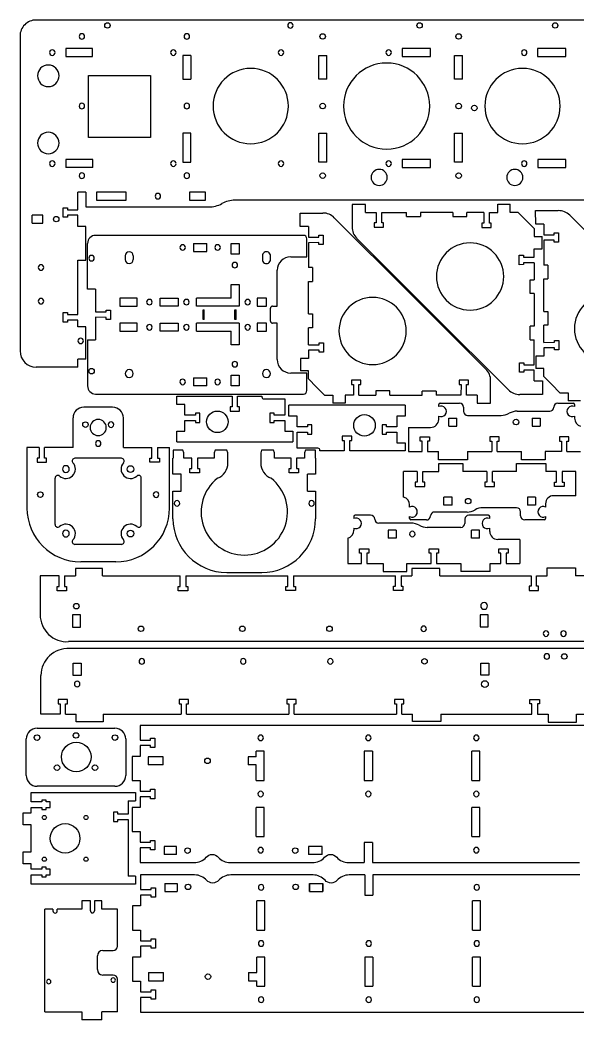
# Model space of a CAD drawing. Header units: millimetres. Extents: x -309 to 539, y -613 to 131.
# Drawn here: x -309 to 106, y -613 to 131 of the extents above; entities that cross this region are included whole.
import ezdxf

# ---------------------------------------------------------------- set-up
doc = ezdxf.new("R2010")
doc.units = ezdxf.units.MM
doc.layers.get('0').update_dxf_attribs({"lineweight": 0})

msp = doc.modelspace()

# ---------------------------------------------------------------- linework, layer by layer
at = {"color": 7, "lineweight": -3}
for p, q in [((115.08, 130.91), (-296.91, 130.91)), ((-308.91, 118.91), (-308.91, -115.21)), ((-274.95, 109.68), (-274.95, 103.68)), ((-254.95, 109.68), (-274.95, 109.68)), ((-254.95, 103.68), (-254.95, 109.68)), ((-181.93, 104.63), (-187.93, 104.63)), ((-187.93, 104.63), (-187.93, 86.96)), ((-181.93, 104.63), (-181.93, 86.96)), ((-86.93, 86.96), (-86.93, 104.63)), ((-86.93, 104.63), (-80.93, 104.63)), ((-80.93, 86.96), (-80.93, 104.63)), ((-24.95, 109.68), (-24.95, 103.68)), ((-3.93, 109.68), (-24.95, 109.68)), ((-3.93, 103.68), (-3.93, 109.68)), ((14.07, 104.63), (20.07, 104.63)), ((14.07, 86.96), (14.07, 104.63)), ((20.07, 86.96), (20.07, 104.63)), ((75.83, 109.68), (75.83, 103.68)), ((96.85, 109.68), (75.83, 109.68)), ((96.85, 103.68), (96.85, 109.68)), ((-274.95, 103.68), (-254.95, 103.68)), ((-24.95, 103.68), (-3.93, 103.68)), ((75.83, 103.68), (96.85, 103.68)), ((-257.91, 43.42), (-257.91, 89.72)), ((-257.91, 89.72), (-211.91, 89.72)), ((-211.91, 89.72), (-211.91, 43.42)), ((-187.93, 86.96), (-181.93, 86.96)), ((-80.93, 86.96), (-86.93, 86.96)), ((20.07, 86.96), (14.07, 86.96)), ((-181.93, 46.86), (-187.93, 46.86)), ((-187.93, 46.86), (-187.93, 25.19)), ((-181.93, 25.19), (-181.93, 46.86)), ((-86.93, 46.86), (-80.93, 46.86)), ((-86.93, 25.19), (-86.93, 46.86)), ((-80.93, 25.19), (-80.93, 46.86)), ((14.07, 25.19), (14.07, 46.86)), ((14.07, 46.86), (20.07, 46.86)), ((20.07, 25.19), (20.07, 46.86)), ((-211.91, 43.42), (-257.91, 43.42)), ((-254.88, 27.14), (-274.88, 27.14)), ((-274.88, 27.14), (-274.88, 21.14)), ((-254.88, 21.14), (-254.88, 27.14)), ((-187.93, 25.19), (-181.93, 25.19)), ((-80.93, 25.19), (-86.93, 25.19)), ((-24.88, 27.14), (-24.88, 21.14)), ((-3.93, 27.14), (-24.88, 27.14)), ((-3.93, 21.14), (-3.93, 27.14)), ((20.07, 25.19), (14.07, 25.19)), ((75.9, 27.14), (75.9, 21.14)), ((96.85, 27.14), (75.9, 27.14)), ((96.85, 21.14), (96.85, 27.14)), ((-254.88, 21.14), (-274.88, 21.14)), ((-24.88, 21.14), (-3.93, 21.14)), ((75.9, 21.14), (96.85, 21.14)), ((-265.91, -10.16), (-265.91, 2.91)), ((-259.91, 2.91), (-265.91, 2.91)), ((-259.91, 2.91), (-259.91, -8.09)), ((-251.96, 2.91), (-251.96, -3.09)), ((-229.96, 2.91), (-251.96, 2.91)), ((-229.96, -3.09), (-229.96, 2.91)), ((-182.93, 2.91), (-182.93, -3.09)), ((-170.93, 2.91), (-182.93, 2.91)), ((-170.93, -3.09), (-170.93, 2.91)), ((-251.96, -3.09), (-229.96, -3.09)), ((-182.93, -3.09), (-170.93, -3.09)), ((379.35, -3.09), (-149.19, -3.09)), ((-62.09, -6.17), (-62.13, -22.94)), ((-52.09, -6.17), (-62.09, -6.17)), ((-52.09, -12.17), (-52.09, -6.17)), ((46.13, -6.14), (55.28, -6.13)), ((46.13, -12.14), (46.13, -6.14)), ((55.28, -12.13), (55.28, -6.13)), ((-291.91, -14.26), (-299.91, -14.26)), ((-299.91, -20.26), (-299.91, -14.26)), ((-291.91, -20.26), (-291.91, -14.26)), ((-276.91, -8.71), (-273.71, -8.71)), ((-276.91, -15.71), (-276.91, -8.71)), ((-273.71, -8.71), (-273.71, -10.16)), ((-273.71, -10.16), (-265.91, -10.16)), ((-273.71, -14.26), (-273.71, -15.71)), ((-265.91, -14.26), (-273.71, -14.26)), ((-265.91, -22.76), (-265.91, -14.26)), ((-259.91, -8.09), (-168.56, -8.09)), ((-100.59, -12.67), (-83.82, -12.62)), ((-100.58, -22.67), (-100.59, -12.67)), ((-52.09, -12.17), (-44.15, -12.16)), ((-44.15, -12.16), (-44.17, -19.93)), ((-40.08, -19.92), (-40.06, -12.16)), ((-40.06, -12.16), (-21.64, -12.16)), ((-21.64, -15.16), (-21.64, -12.16)), ((12.86, -12.15), (-11.32, -12.15)), ((-11.32, -12.15), (-11.32, -15.15)), ((12.86, -12.15), (12.86, -15.22)), ((35.85, -12.14), (23.18, -12.14)), ((23.18, -15.21), (23.18, -12.14)), ((35.85, -12.14), (35.83, -20.09)), ((39.92, -20.08), (39.94, -12.14)), ((39.94, -12.14), (46.13, -12.14)), ((61.28, -12.13), (55.28, -12.13)), ((61.28, -12.13), (67.28, -18.13)), ((74.34, -10.87), (91.11, -10.82)), ((74.35, -20.87), (74.34, -10.87)), ((99.63, -14.33), (155.97, -70.62)), ((-299.91, -20.26), (-291.91, -20.26)), ((-273.71, -15.71), (-276.91, -15.71)), ((-75.3, -16.13), (-18.96, -72.41)), ((-45.62, -19.93), (-45.63, -23.13)), ((-44.17, -19.93), (-45.62, -19.93)), ((-38.63, -19.92), (-40.08, -19.92)), ((-38.63, -23.12), (-38.63, -19.92)), ((-21.64, -15.16), (-11.32, -15.15)), ((12.86, -15.22), (23.18, -15.21)), ((34.38, -20.08), (34.37, -23.28)), ((35.83, -20.09), (34.38, -20.08)), ((41.37, -20.08), (39.92, -20.08)), ((41.37, -23.28), (41.37, -20.08)), ((73.29, -24.13), (67.28, -18.13)), ((80.35, -20.87), (74.35, -20.87)), ((80.35, -20.87), (80.35, -28.8)), ((-259.91, -22.76), (-265.91, -22.76)), ((-259.91, -47.66), (-259.91, -22.76)), ((-98.23, -29.22), (-252.73, -29.22)), ((-94.58, -22.66), (-100.58, -22.67)), ((-94.58, -22.66), (-94.58, -30.6)), ((-86.82, -29.13), (-83.62, -29.12)), ((-86.81, -30.58), (-86.82, -29.13)), ((-83.62, -29.12), (-83.61, -36.12)), ((-45.63, -23.13), (-38.63, -23.12)), ((34.37, -23.28), (41.37, -23.28)), ((73.29, -24.13), (73.29, -30.12)), ((80.35, -28.8), (88.12, -28.78)), ((88.11, -27.33), (91.31, -27.32)), ((88.12, -28.78), (88.11, -27.33)), ((91.31, -27.32), (91.32, -34.32)), ((-258.73, -69.22), (-258.73, -35.22)), ((-179.99, -35.22), (-179.99, -41.22)), ((-179.99, -35.22), (-170.09, -35.22)), ((-170.09, -41.22), (-170.09, -35.22)), ((-152.04, -35.22), (-146.04, -35.22)), ((-152.04, -43.22), (-152.04, -35.22)), ((-146.04, -35.22), (-146.04, -43.22)), ((-95.73, -45.22), (-95.73, -31.72)), ((-94.58, -30.6), (-86.81, -30.58)), ((-86.81, -34.67), (-94.57, -34.69)), ((-94.57, -34.69), (-94.56, -53.11)), ((-86.81, -36.12), (-86.81, -34.67)), ((-83.61, -36.12), (-86.81, -36.12)), ((-58.61, -31.45), (-2.27, -87.75)), ((73.29, -30.12), (79.29, -30.12)), ((79.29, -39.27), (79.29, -30.12)), ((88.12, -32.87), (80.36, -32.9)), ((80.36, -32.9), (80.37, -51.32)), ((88.12, -34.32), (88.12, -32.87)), ((91.32, -34.32), (88.12, -34.32)), ((-230.73, -44.42), (-230.73, -47.22)), ((-224.73, -44.42), (-224.73, -47.22)), ((-179.99, -41.22), (-170.09, -41.22)), ((-146.04, -43.22), (-152.04, -43.22)), ((-128.72, -44.6), (-128.73, -47.21)), ((-122.73, -47.22), (-122.73, -44.42)), ((62.15, -44.04), (65.35, -44.04)), ((62.16, -51.04), (62.15, -44.04)), ((65.35, -44.04), (65.35, -45.49)), ((73.29, -39.28), (79.29, -39.27)), ((73.3, -45.47), (73.29, -39.28)), ((-265.91, -88.16), (-265.91, -47.66)), ((-265.91, -47.66), (-259.91, -47.66)), ((-107.73, -45.22), (-95.73, -45.22)), ((65.36, -51.03), (62.16, -51.04)), ((65.35, -45.49), (73.3, -45.47)), ((73.3, -49.56), (65.35, -49.58)), ((65.35, -49.58), (65.36, -51.03)), ((73.3, -49.56), (73.31, -62.22)), ((83.37, -51.32), (80.37, -51.32)), ((83.37, -51.32), (83.37, -61.64)), ((-117.73, -81.87), (-117.73, -55.22)), ((-91.56, -53.11), (-94.56, -53.11)), ((-91.56, -53.11), (-91.56, -63.43)), ((-152.04, -75.87), (-152.04, -65.72)), ((-152.04, -65.72), (-146.04, -65.72)), ((-146.04, -65.72), (-146.04, -81.87)), ((-94.56, -63.44), (-91.56, -63.43)), ((-94.55, -87.61), (-94.56, -63.44)), ((70.24, -62.23), (73.31, -62.22)), ((70.24, -72.55), (70.24, -62.23)), ((80.38, -85.82), (80.37, -61.64)), ((80.37, -61.64), (83.37, -61.64)), ((-252.73, -69.22), (-258.73, -69.22)), ((-252.73, -69.22), (-252.73, -86.12)), ((37.38, -128.71), (-18.96, -72.41)), ((73.31, -72.55), (70.24, -72.55)), ((73.31, -72.55), (73.33, -96.72)), ((-221.78, -75.87), (-234.73, -75.87)), ((-234.73, -75.87), (-234.73, -81.87)), ((-221.78, -81.87), (-221.78, -75.87)), ((-204.68, -81.87), (-204.68, -75.87)), ((-204.68, -75.87), (-191.28, -75.87)), ((-191.28, -75.87), (-191.28, -81.87)), ((-177.82, -81.87), (-177.82, -75.87)), ((-152.04, -75.87), (-177.82, -75.87)), ((-132.68, -75.87), (-132.68, -81.87)), ((-125.73, -75.87), (-132.68, -75.87)), ((-125.73, -81.87), (-125.73, -75.87)), ((-276.91, -93.71), (-276.91, -86.71)), ((-276.91, -86.71), (-273.71, -86.71)), ((-273.71, -86.71), (-273.71, -88.16)), ((-273.71, -88.16), (-265.91, -88.16)), ((-252.73, -86.12), (-244.93, -86.18)), ((-244.93, -86.18), (-244.93, -84.78)), ((-244.93, -84.78), (-241.73, -84.78)), ((-241.73, -84.78), (-241.73, -91.78)), ((-234.73, -81.87), (-221.78, -81.87)), ((-191.28, -81.87), (-204.68, -81.87)), ((-146.04, -81.87), (-177.82, -81.87)), ((-172.89, -91.74), (-172.89, -84.7)), ((-172.89, -84.7), (-171.99, -84.7)), ((-171.99, -91.74), (-171.99, -84.7)), ((-149.27, -91.74), (-149.27, -84.7)), ((-149.27, -84.7), (-148.37, -84.7)), ((-148.37, -91.74), (-148.37, -84.7)), ((-132.68, -81.87), (-125.73, -81.87)), ((-122.73, -93.07), (-122.73, -83.37)), ((-121.23, -81.87), (-117.73, -81.87)), ((-94.55, -87.61), (-91.47, -87.61)), ((-91.47, -87.61), (-91.47, -97.93)), ((54.07, -144.03), (-2.27, -87.75)), ((80.38, -85.82), (83.46, -85.82)), ((83.46, -85.82), (83.46, -96.14)), ((-273.71, -93.71), (-276.91, -93.71)), ((-273.71, -92.26), (-273.71, -93.71)), ((-265.91, -92.26), (-273.71, -92.26)), ((-265.91, -97.21), (-265.91, -92.26)), ((-244.93, -90.26), (-252.73, -90.19)), ((-252.73, -90.19), (-252.73, -106.92)), ((-244.93, -91.76), (-244.93, -90.26)), ((-241.73, -91.78), (-244.93, -91.76)), ((-234.73, -94.57), (-234.73, -100.57)), ((-221.78, -94.57), (-234.73, -94.57)), ((-221.78, -100.57), (-221.78, -94.57)), ((-204.68, -100.57), (-204.68, -94.57)), ((-204.68, -94.57), (-191.28, -94.57)), ((-191.28, -94.57), (-191.28, -100.57)), ((-177.82, -100.57), (-177.82, -94.57)), ((-146.04, -94.57), (-177.82, -94.57)), ((-171.99, -91.74), (-172.89, -91.74)), ((-148.37, -91.74), (-149.27, -91.74)), ((-146.04, -94.57), (-146.04, -110.72)), ((-125.73, -94.57), (-132.68, -94.57)), ((-132.68, -94.57), (-132.68, -100.57)), ((-125.73, -100.57), (-125.73, -94.57)), ((-117.73, -94.57), (-121.23, -94.57)), ((-117.73, -121.62), (-117.73, -94.57)), ((80.4, -108.8), (80.39, -96.14)), ((83.46, -96.14), (80.39, -96.14)), ((-259.91, -97.21), (-265.91, -97.21)), ((-259.91, -121.21), (-259.91, -97.21)), ((-234.73, -100.57), (-221.78, -100.57)), ((-191.28, -100.57), (-204.68, -100.57)), ((-177.82, -100.57), (-152.04, -100.57)), ((-152.04, -110.72), (-152.04, -100.57)), ((-132.68, -100.57), (-125.73, -100.57)), ((-91.47, -97.93), (-94.54, -97.94)), ((-94.53, -110.6), (-94.54, -97.94)), ((73.33, -96.72), (70.33, -96.73)), ((70.33, -107.05), (70.33, -96.73)), ((-258.73, -106.92), (-258.73, -141.22)), ((-258.73, -106.92), (-252.73, -106.92)), ((-146.04, -110.72), (-152.04, -110.72)), ((-94.53, -110.6), (-86.58, -110.58)), ((-86.59, -109.13), (-83.39, -109.12)), ((-86.58, -110.58), (-86.59, -109.13)), ((-83.39, -109.12), (-83.38, -116.12)), ((70.33, -107.05), (73.33, -107.05)), ((73.34, -125.47), (73.33, -107.05)), ((80.4, -108.8), (88.35, -108.78)), ((88.34, -107.33), (91.54, -107.32)), ((88.35, -108.78), (88.34, -107.33)), ((91.54, -107.32), (91.55, -114.32)), ((-86.59, -114.67), (-94.53, -114.69)), ((-94.53, -114.69), (-94.53, -120.88)), ((-86.58, -116.12), (-86.59, -114.67)), ((-83.38, -116.12), (-86.58, -116.12)), ((88.34, -112.87), (80.4, -112.9)), ((80.4, -112.9), (80.4, -119.09)), ((88.35, -114.32), (88.34, -112.87)), ((91.55, -114.32), (88.35, -114.32)), ((-259.91, -121.21), (-265.91, -121.21)), ((-265.91, -127.21), (-265.91, -121.21)), ((-94.53, -120.88), (-100.53, -120.89)), ((-100.53, -120.89), (-100.52, -130.04)), ((62.38, -124.04), (65.58, -124.04)), ((62.38, -131.04), (62.38, -124.04)), ((65.58, -124.04), (65.58, -125.49)), ((65.58, -125.49), (73.34, -125.47)), ((74.4, -119.09), (74.41, -128.24)), ((80.4, -119.09), (74.4, -119.09)), ((-265.91, -127.21), (-296.91, -127.21)), ((-152.04, -141.22), (-152.04, -133.22)), ((-152.04, -133.22), (-146.04, -133.22)), ((-146.04, -133.22), (-146.04, -141.22)), ((-95.73, -131.62), (-107.73, -131.62)), ((-94.52, -130.04), (-100.52, -130.04)), ((-95.73, -144.72), (-95.73, -131.62)), ((-94.52, -136.03), (-94.52, -130.04)), ((65.58, -131.03), (62.38, -131.04)), ((73.35, -129.56), (65.58, -129.58)), ((65.58, -129.58), (65.58, -131.03)), ((73.35, -137.5), (73.35, -129.56)), ((80.41, -128.24), (74.41, -128.24)), ((80.41, -134.24), (80.41, -128.24)), ((-179.99, -135.22), (-179.99, -141.22)), ((-179.99, -135.22), (-170.09, -135.22)), ((-170.09, -141.22), (-179.99, -141.22)), ((-170.09, -141.22), (-170.09, -135.22)), ((-146.04, -141.22), (-152.04, -141.22)), ((-94.52, -136.03), (-88.52, -142.03)), ((-62.61, -136.88), (-62.6, -140.08)), ((-55.61, -136.88), (-62.61, -136.88)), ((-62.6, -140.08), (-61.15, -140.08)), ((-61.15, -140.08), (-61.17, -148.02)), ((-57.08, -148.02), (-57.06, -140.07)), ((-57.06, -140.07), (-55.61, -140.08)), ((-55.61, -140.08), (-55.61, -136.88)), ((24.39, -137.03), (17.39, -137.04)), ((17.39, -137.04), (17.4, -140.24)), ((17.4, -140.24), (18.85, -140.24)), ((18.85, -140.24), (18.83, -148)), ((22.92, -148), (22.94, -140.23)), ((22.94, -140.23), (24.39, -140.23)), ((24.39, -140.23), (24.39, -137.03)), ((40.86, -153.99), (40.89, -137.22)), ((73.35, -137.5), (79.35, -137.5)), ((79.35, -137.5), (79.36, -147.5)), ((80.41, -134.24), (86.41, -140.24)), ((92.42, -146.23), (86.41, -140.24)), ((-252.73, -147.22), (-98.23, -147.22)), ((-82.51, -148.03), (-88.52, -142.03)), ((-82.51, -148.03), (-76.51, -148.03)), ((-76.51, -148.03), (-76.51, -154.03)), ((-67.36, -148.02), (-67.36, -154.02)), ((-61.17, -148.02), (-67.36, -148.02)), ((-57.08, -148.02), (-44.41, -148.02)), ((-34.09, -144.94), (-44.42, -144.95)), ((-44.42, -144.95), (-44.41, -148.02)), ((-34.09, -148.01), (-34.09, -144.94)), ((-34.09, -148.01), (-9.91, -148.01)), ((0.41, -145), (-9.92, -145.01)), ((-9.91, -148.01), (-9.92, -145.01)), ((0.41, -145), (0.41, -148)), ((18.83, -148), (0.41, -148)), ((30.86, -147.99), (22.92, -148)), ((30.86, -147.99), (30.86, -153.99)), ((79.36, -147.5), (62.59, -147.54)), ((92.42, -146.23), (98.42, -146.23)), ((98.42, -146.23), (98.42, -152.23)), ((-192.34, -148.92), (-151.28, -148.92)), ((-192.34, -154.92), (-192.34, -148.92)), ((-186.33, -154.92), (-192.34, -154.92)), ((-186.33, -162.85), (-186.33, -154.92)), ((-151.28, -148.92), (-151.28, -156.72)), ((-147.18, -148.92), (-129.13, -148.92)), ((-147.18, -156.72), (-147.18, -148.92)), ((-129.13, -148.92), (-129.13, -149.42)), ((-127.63, -150.92), (-112.13, -150.92)), ((-112.13, -150.92), (-112.13, -162.85)), ((-22.77, -155.58), (-108.99, -155.58)), ((-108.99, -163.58), (-108.99, -155.58)), ((-67.36, -154.02), (-76.51, -154.03)), ((-22.77, -155.58), (-22.77, -163.58)), ((2.27, -156.54), (2.27, -155.04)), ((3.27, -154.04), (17.77, -154.04)), ((30.86, -153.99), (40.86, -153.99)), ((90.77, -154.04), (102.27, -154.04)), ((107.57, -152.23), (98.42, -152.23)), ((103.27, -155.04), (103.27, -156.54)), ((-240.07, -157.01), (-261.47, -157.01)), ((-178.54, -162.85), (-186.33, -162.85)), ((-178.54, -161.4), (-178.54, -162.85)), ((-175.34, -161.4), (-178.54, -161.4)), ((-175.34, -168.4), (-175.34, -161.4)), ((-152.73, -156.72), (-152.73, -159.92)), ((-151.28, -156.72), (-152.73, -156.72)), ((-152.73, -159.92), (-145.73, -159.92)), ((-145.73, -156.72), (-147.18, -156.72)), ((-145.73, -159.92), (-145.73, -156.72)), ((-123.12, -161.4), (-123.12, -168.4)), ((-119.92, -161.4), (-123.12, -161.4)), ((-119.92, -162.85), (-119.92, -161.4)), ((-112.13, -162.85), (-119.92, -162.85)), ((-102.98, -163.58), (-108.99, -163.58)), ((-102.98, -171.51), (-102.98, -163.58)), ((-28.78, -163.58), (-28.78, -171.51)), ((-22.77, -163.58), (-28.78, -163.58)), ((20.77, -157.04), (20.77, -160.11)), ((23.77, -163.11), (48.72, -163.11)), ((60.59, -159.98), (84.77, -159.98)), ((-269.47, -187.01), (-269.47, -165.01)), ((-232.07, -187.01), (-232.07, -165.01)), ((-186.33, -166.95), (-178.54, -166.95)), ((-186.33, -174.89), (-186.33, -166.95)), ((-178.54, -166.95), (-178.54, -168.4)), ((-178.54, -168.4), (-175.34, -168.4)), ((-123.12, -168.4), (-119.92, -168.4)), ((-119.92, -166.95), (-112.13, -166.95)), ((-119.92, -168.4), (-119.92, -166.95)), ((-112.13, -166.95), (-112.13, -174.89)), ((-95.19, -170.06), (-95.19, -171.51)), ((-91.99, -170.06), (-95.19, -170.06)), ((-91.99, -177.06), (-91.99, -170.06)), ((-39.77, -170.06), (-39.77, -177.06)), ((-36.57, -170.06), (-39.77, -170.06)), ((-36.57, -171.51), (-36.57, -170.06)), ((2.27, -166.11), (2.27, -163.69)), ((9.77, -171.11), (9.77, -165.11)), ((9.77, -165.11), (15.77, -165.11)), ((15.77, -171.11), (15.77, -165.11)), ((71.77, -165.11), (71.77, -171.11)), ((71.77, -165.11), (77.77, -165.11)), ((77.77, -165.11), (77.77, -171.11)), ((103.27, -163.68), (103.27, -165.3)), ((-192.34, -174.89), (-186.33, -174.89)), ((-192.34, -182.89), (-192.34, -174.89)), ((-112.13, -174.89), (-106.12, -174.89)), ((-106.12, -174.89), (-106.12, -182.89)), ((-95.19, -171.51), (-102.98, -171.51)), ((-102.98, -187.55), (-102.98, -175.61)), ((-102.98, -175.61), (-95.19, -175.61)), ((-95.19, -175.61), (-95.19, -177.06)), ((-95.19, -177.06), (-91.99, -177.06)), ((-39.77, -177.06), (-36.57, -177.06)), ((-28.78, -171.51), (-36.57, -171.51)), ((-36.57, -175.61), (-28.78, -175.61)), ((-36.57, -177.06), (-36.57, -175.61)), ((-28.78, -175.61), (-28.78, -183.55)), ((-20.23, -172.11), (-3.73, -172.11)), ((-20.23, -172.11), (-20.23, -190.04)), ((9.77, -171.11), (15.77, -171.11)), ((71.77, -171.11), (77.77, -171.11)), ((-192.34, -182.89), (-106.12, -182.89)), ((-69.38, -178.55), (-69.38, -181.75)), ((-62.38, -178.55), (-69.38, -178.55)), ((-69.38, -181.75), (-67.93, -181.75)), ((-67.93, -181.75), (-67.93, -189.55)), ((-63.83, -181.75), (-62.38, -181.75)), ((-63.83, -189.55), (-63.83, -181.75)), ((-62.38, -181.75), (-62.38, -178.55)), ((-28.78, -183.55), (-22.77, -183.55)), ((-22.77, -183.55), (-22.77, -189.55)), ((-11.5, -182.24), (-11.5, -179.04)), ((-11.5, -179.04), (-4.5, -179.04)), ((-10.05, -182.24), (-11.5, -182.24)), ((-10.05, -190.04), (-10.05, -182.24)), ((-4.5, -182.24), (-5.95, -182.24)), ((-5.95, -182.24), (-5.95, -190.04)), ((-4.5, -179.04), (-4.5, -182.24)), ((40.27, -179.04), (40.27, -182.24)), ((47.27, -179.04), (40.27, -179.04)), ((40.27, -182.24), (41.72, -182.24)), ((41.72, -182.24), (41.72, -190.04)), ((45.82, -182.24), (47.27, -182.24)), ((45.82, -190.04), (45.82, -182.24)), ((47.27, -182.24), (47.27, -179.04)), ((92.04, -179.04), (92.04, -182.24)), ((99.04, -179.04), (92.04, -179.04)), ((92.04, -182.24), (93.49, -182.24)), ((93.49, -182.24), (93.49, -190.04)), ((97.59, -182.24), (99.04, -182.24)), ((97.59, -190.04), (97.59, -182.24)), ((99.04, -182.24), (99.04, -179.04)), ((-303.77, -187.01), (-303.77, -232.01)), ((-294.77, -187.01), (-303.77, -187.01)), ((-294.77, -187.01), (-294.77, -194.81)), ((-269.47, -187.01), (-290.67, -187.01)), ((-290.67, -194.81), (-290.67, -187.01)), ((-232.07, -187.01), (-210.87, -187.01)), ((-210.87, -194.81), (-210.87, -187.01)), ((-206.77, -187.01), (-197.77, -187.01)), ((-206.77, -187.01), (-206.77, -194.81)), ((-197.77, -232.01), (-197.77, -187.01)), ((-187.77, -188.92), (-195.07, -188.92)), ((-195.07, -188.92), (-195.07, -194.92)), ((-187.07, -190.92), (-187.77, -188.92)), ((-187.07, -194.92), (-187.07, -190.92)), ((-163.87, -188.92), (-164.57, -190.92)), ((-164.57, -190.92), (-164.57, -194.92)), ((-155.12, -188.92), (-163.87, -188.92)), ((-154.42, -190.92), (-155.12, -188.92)), ((-154.42, -198.56), (-154.42, -190.92)), ((-129.32, -188.92), (-130.02, -190.92)), ((-130.02, -190.92), (-130.02, -198.56)), ((-120.57, -188.92), (-129.32, -188.92)), ((-119.87, -190.92), (-120.57, -188.92)), ((-119.87, -194.92), (-119.87, -190.92)), ((-87.48, -187.55), (-102.98, -187.55)), ((-96.67, -188.92), (-97.37, -190.92)), ((-97.37, -190.92), (-97.37, -194.92)), ((-89.37, -188.92), (-96.67, -188.92)), ((-89.37, -194.92), (-89.37, -188.92)), ((-85.98, -189.55), (-85.98, -189.05)), ((-67.93, -189.55), (-85.98, -189.55)), ((-22.77, -189.55), (-63.83, -189.55)), ((-20.23, -190.04), (-10.05, -190.04)), ((-5.95, -190.04), (2.05, -190.04)), ((2.05, -196.04), (2.05, -190.04)), ((23.72, -190.04), (23.72, -196.04)), ((23.72, -190.04), (41.72, -190.04)), ((45.82, -190.04), (63.82, -190.04)), ((63.82, -196.04), (63.82, -190.04)), ((81.49, -190.04), (81.49, -196.04)), ((93.49, -190.04), (81.49, -190.04)), ((97.59, -190.04), (107.77, -190.04)), ((-296.22, -194.81), (-296.22, -198.01)), ((-294.77, -194.81), (-296.22, -194.81)), ((-296.22, -198.01), (-289.22, -198.01)), ((-289.22, -194.81), (-290.67, -194.81)), ((-289.22, -198.01), (-289.22, -194.81)), ((-233.48, -195.01), (-268.06, -195.01)), ((-212.32, -198.01), (-212.32, -194.81)), ((-212.32, -194.81), (-210.87, -194.81)), ((-205.32, -198.01), (-212.32, -198.01)), ((-206.77, -194.81), (-205.32, -194.81)), ((-205.32, -194.81), (-205.32, -198.01)), ((-195.07, -194.92), (-195.22, -194.92)), ((-195.22, -206.93), (-195.22, -194.92)), ((-181.12, -194.92), (-187.07, -194.92)), ((-181.12, -202.72), (-181.12, -194.92)), ((-164.57, -194.92), (-177.02, -194.92)), ((-177.02, -194.92), (-177.02, -202.72)), ((-107.42, -194.92), (-119.87, -194.92)), ((-107.42, -202.72), (-107.42, -194.92)), ((-97.37, -194.92), (-103.32, -194.92)), ((-103.32, -194.92), (-103.32, -202.72)), ((-89.22, -194.92), (-89.37, -194.92)), ((-89.22, -194.92), (-89.22, -206.93)), ((23.72, -196.04), (2.05, -196.04)), ((2.45, -198.89), (20.12, -198.89)), ((2.45, -204.89), (2.45, -198.89)), ((20.12, -198.89), (20.12, -204.89)), ((60.22, -198.89), (81.89, -198.89)), ((60.22, -204.89), (60.22, -198.89)), ((81.49, -196.04), (63.82, -196.04)), ((81.89, -198.89), (81.89, -204.89)), ((-189.22, -206.93), (-195.22, -206.93)), ((-189.22, -219.49), (-189.22, -206.93)), ((-182.57, -205.92), (-182.57, -202.72)), ((-182.57, -202.72), (-181.12, -202.72)), ((-175.57, -205.92), (-182.57, -205.92)), ((-177.02, -202.72), (-175.57, -202.72)), ((-175.57, -202.72), (-175.57, -205.92)), ((-108.87, -205.92), (-108.87, -202.72)), ((-108.87, -202.72), (-107.42, -202.72)), ((-101.87, -205.92), (-108.87, -205.92)), ((-103.32, -202.72), (-101.87, -202.72)), ((-101.87, -202.72), (-101.87, -205.92)), ((-95.22, -219.49), (-95.22, -206.93)), ((-89.22, -206.93), (-95.22, -206.93)), ((-13.65, -204.89), (-23.83, -204.89)), ((-23.83, -223.82), (-23.83, -204.89)), ((-13.65, -204.89), (-13.65, -212.69)), ((-9.55, -204.89), (2.45, -204.89)), ((-9.55, -212.69), (-9.55, -204.89)), ((38.12, -204.89), (20.12, -204.89)), ((38.12, -204.89), (38.12, -212.69)), ((60.22, -204.89), (42.22, -204.89)), ((42.22, -212.69), (42.22, -204.89)), ((89.89, -204.89), (81.89, -204.89)), ((89.89, -212.69), (89.89, -204.89)), ((104.17, -204.89), (93.99, -204.89)), ((93.99, -204.89), (93.99, -212.69)), ((104.17, -222.82), (104.17, -204.89)), ((-282.77, -244.3), (-282.77, -209.72)), ((-218.77, -244.3), (-218.77, -209.72)), ((-15.1, -212.69), (-15.1, -215.89)), ((-13.65, -212.69), (-15.1, -212.69)), ((-8.1, -212.69), (-9.55, -212.69)), ((-8.1, -215.89), (-8.1, -212.69)), ((36.67, -212.69), (36.67, -215.89)), ((38.12, -212.69), (36.67, -212.69)), ((43.67, -212.69), (42.22, -212.69)), ((43.67, -215.89), (43.67, -212.69)), ((88.44, -215.89), (88.44, -212.69)), ((88.44, -212.69), (89.89, -212.69)), ((93.99, -212.69), (95.44, -212.69)), ((95.44, -212.69), (95.44, -215.89)), ((-195.22, -219.49), (-189.22, -219.49)), ((-195.22, -239.93), (-195.22, -219.49)), ((-95.22, -219.49), (-89.22, -219.49)), ((-89.22, -219.49), (-89.22, -239.93)), ((-15.1, -215.89), (-8.1, -215.89)), ((36.67, -215.89), (43.67, -215.89)), ((104.17, -222.82), (87.67, -222.82)), ((95.44, -215.89), (88.44, -215.89)), ((-19.33, -231.25), (-19.33, -229.63)), ((12.17, -223.82), (6.17, -223.82)), ((6.17, -229.82), (6.17, -223.82)), ((12.17, -229.82), (6.17, -229.82)), ((12.17, -229.82), (12.17, -223.82)), ((74.17, -223.82), (68.17, -223.82)), ((68.17, -223.82), (68.17, -229.82)), ((74.17, -229.82), (68.17, -229.82)), ((74.17, -223.82), (74.17, -229.82)), ((81.67, -228.82), (81.67, -231.25)), ((-48.31, -237.32), (-59.81, -237.32)), ((23.35, -234.96), (-0.83, -234.96)), ((39.19, -237.32), (24.69, -237.32)), ((60.17, -231.82), (35.22, -231.82)), ((63.17, -237.89), (63.17, -234.82)), ((-60.81, -238.32), (-60.81, -239.81)), ((-18.13, -243.25), (-42.31, -243.25)), ((-19.33, -239.89), (-19.33, -238.39)), ((-6.83, -240.89), (-18.33, -240.89)), ((21.69, -240.32), (21.69, -243.39)), ((40.19, -239.81), (40.19, -238.32)), ((80.67, -240.89), (66.17, -240.89)), ((81.67, -238.4), (81.67, -239.89)), ((-60.81, -246.96), (-60.81, -248.58)), ((-35.31, -248.39), (-35.31, -254.39)), ((-29.31, -248.39), (-35.31, -248.39)), ((-29.31, -248.39), (-29.31, -254.39)), ((18.69, -246.39), (-6.26, -246.39)), ((26.69, -254.39), (26.69, -248.39)), ((32.69, -248.39), (26.69, -248.39)), ((32.69, -254.39), (32.69, -248.39)), ((40.19, -249.39), (40.19, -246.96)), ((-233.48, -259.01), (-268.06, -259.01)), ((-65.31, -254.39), (-65.31, -273.32)), ((-29.31, -254.39), (-35.31, -254.39)), ((32.69, -254.39), (26.69, -254.39)), ((62.69, -255.39), (46.19, -255.39)), ((62.69, -255.39), (62.69, -273.32)), ((-56.58, -265.52), (-56.58, -262.32)), ((-56.58, -262.32), (-49.58, -262.32)), ((-55.13, -265.52), (-56.58, -265.52)), ((-55.13, -273.32), (-55.13, -265.52)), ((-49.58, -265.52), (-51.03, -265.52)), ((-51.03, -265.52), (-51.03, -273.32)), ((-49.58, -262.32), (-49.58, -265.52)), ((-4.81, -265.52), (-4.81, -262.32)), ((-4.81, -262.32), (2.19, -262.32)), ((-3.36, -265.52), (-4.81, -265.52)), ((-3.36, -273.32), (-3.36, -265.52)), ((2.19, -265.52), (0.74, -265.52)), ((0.74, -265.52), (0.74, -273.32)), ((2.19, -262.32), (2.19, -265.52)), ((46.96, -265.52), (46.96, -262.32)), ((46.96, -262.32), (53.96, -262.32)), ((48.41, -265.52), (46.96, -265.52)), ((48.41, -273.32), (48.41, -265.52)), ((53.96, -265.52), (52.51, -265.52)), ((52.51, -265.52), (52.51, -273.32)), ((53.96, -262.32), (53.96, -265.52)), ((-237.77, -272.01), (-263.77, -272.01)), ((-65.31, -273.32), (-55.13, -273.32)), ((-51.03, -273.32), (-39.03, -273.32)), ((-39.03, -273.32), (-39.03, -279.32)), ((-21.36, -279.32), (-21.36, -273.32)), ((-21.36, -273.32), (-3.36, -273.32)), ((0.74, -273.32), (18.74, -273.32)), ((18.74, -273.32), (18.74, -279.32)), ((40.41, -279.32), (40.41, -273.32)), ((40.41, -273.32), (48.41, -273.32)), ((52.51, -273.32), (62.69, -273.32)), ((-279.82, -282.49), (-293.95, -282.49)), ((-293.95, -282.49), (-293.94, -311.41)), ((-279.82, -290.29), (-279.82, -282.49)), ((-275.72, -282.49), (-267.72, -282.49)), ((-275.72, -282.49), (-275.72, -290.29)), ((-247.72, -276.98), (-267.72, -276.99)), ((-267.72, -276.99), (-267.72, -282.49)), ((-247.72, -282.48), (-247.72, -276.98)), ((-247.72, -282.48), (-189.82, -282.46)), ((-189.82, -290.26), (-189.82, -282.46)), ((-185.72, -282.46), (-109.82, -282.44)), ((-185.72, -282.46), (-185.72, -290.26)), ((-155.22, -279.93), (-129.22, -279.93)), ((-109.82, -290.24), (-109.82, -282.44)), ((-105.72, -282.44), (-29.82, -282.41)), ((-105.72, -282.44), (-105.72, -290.24)), ((-39.03, -279.32), (-21.36, -279.32)), ((-29.82, -290.21), (-29.82, -282.41)), ((-25.72, -282.41), (-17.72, -282.41)), ((-25.72, -282.41), (-25.72, -290.21)), ((3.23, -276.9), (-17.72, -276.91)), ((-17.72, -276.91), (-17.72, -282.41)), ((3.23, -282.4), (3.23, -276.9)), ((3.23, -282.4), (70.94, -282.38)), ((40.41, -279.32), (18.74, -279.32)), ((70.94, -282.38), (70.94, -290.21)), ((75.04, -282.38), (82.97, -282.38)), ((75.04, -290.21), (75.04, -282.38)), ((82.97, -276.38), (103.99, -276.37)), ((82.97, -282.38), (82.97, -276.38)), ((103.99, -276.37), (103.99, -282.37)), ((140.36, -282.37), (103.99, -282.37)), ((-281.27, -293.49), (-281.27, -290.29)), ((-281.27, -290.29), (-279.82, -290.29)), ((-274.27, -293.49), (-281.27, -293.49)), ((-275.72, -290.29), (-274.27, -290.29)), ((-274.27, -290.29), (-274.27, -293.49)), ((-191.27, -293.46), (-191.27, -290.26)), ((-191.27, -290.26), (-189.82, -290.26)), ((-184.27, -293.46), (-191.27, -293.46)), ((-185.72, -290.26), (-184.27, -290.26)), ((-184.27, -290.26), (-184.27, -293.46)), ((-111.27, -293.44), (-111.27, -290.24)), ((-111.27, -290.24), (-109.82, -290.24)), ((-104.27, -293.44), (-111.27, -293.44)), ((-105.72, -290.24), (-104.27, -290.24)), ((-104.27, -290.24), (-104.27, -293.44)), ((-31.27, -293.41), (-31.27, -290.21)), ((-31.27, -290.21), (-29.82, -290.21)), ((-24.27, -293.41), (-31.27, -293.41)), ((-25.72, -290.21), (-24.27, -290.21)), ((-24.27, -290.21), (-24.27, -293.41)), ((69.49, -290.21), (69.49, -293.41)), ((70.94, -290.21), (69.49, -290.21)), ((69.49, -293.41), (76.49, -293.41)), ((76.49, -290.21), (75.04, -290.21)), ((76.49, -293.41), (76.49, -290.21)), ((-270, -311.38), (-270, -320.49)), ((-264, -311.38), (-270, -311.38)), ((-264, -320.48), (-264, -311.38)), ((39, -311.38), (33, -311.39)), ((33, -311.39), (33, -320.43)), ((39, -320.42), (39, -311.38)), ((-270, -320.49), (-264, -320.48)), ((33, -320.43), (39, -320.42)), ((122.19, -331.37), (-272.76, -331.37)), ((122.8, -336.36), (-272.14, -336.51)), ((-269.37, -356.5), (-269.38, -347.4)), ((-269.38, -347.4), (-263.38, -347.4)), ((-263.38, -347.4), (-263.37, -356.5)), ((33.62, -347.34), (39.62, -347.33)), ((33.62, -356.38), (33.62, -347.34)), ((39.62, -347.33), (39.62, -356.37)), ((-293.31, -385.4), (-293.31, -356.48)), ((-263.37, -356.5), (-269.37, -356.5)), ((39.62, -356.37), (33.62, -356.38)), ((-273.63, -374.4), (-280.63, -374.4)), ((-280.63, -374.4), (-280.63, -377.6)), ((-280.63, -377.6), (-279.18, -377.6)), ((-279.18, -377.6), (-279.18, -385.4)), ((-275.08, -385.4), (-275.08, -377.6)), ((-275.08, -377.6), (-273.63, -377.6)), ((-273.63, -377.6), (-273.63, -374.4)), ((-183.64, -374.39), (-190.64, -374.39)), ((-190.64, -374.39), (-190.64, -377.59)), ((-190.64, -377.59), (-189.19, -377.59)), ((-189.19, -377.59), (-189.18, -385.39)), ((-185.08, -385.39), (-185.09, -377.59)), ((-185.09, -377.59), (-183.64, -377.59)), ((-183.64, -377.59), (-183.64, -374.39)), ((-103.63, -374.38), (-110.63, -374.38)), ((-110.63, -374.38), (-110.63, -377.58)), ((-110.63, -377.58), (-109.18, -377.58)), ((-109.18, -377.58), (-109.18, -385.38)), ((-105.08, -385.38), (-105.08, -377.58)), ((-105.08, -377.58), (-103.63, -377.58)), ((-103.63, -377.58), (-103.63, -374.38)), ((-23.63, -374.37), (-30.63, -374.37)), ((-30.63, -374.37), (-30.63, -377.57)), ((-30.63, -377.57), (-29.18, -377.57)), ((-29.18, -377.57), (-29.18, -385.37)), ((-25.08, -385.37), (-25.08, -377.57)), ((-25.08, -377.57), (-23.63, -377.57)), ((-23.63, -377.57), (-23.63, -374.37)), ((70.12, -374.34), (77.12, -374.34)), ((70.13, -377.54), (70.12, -374.34)), ((71.58, -377.54), (70.13, -377.54)), ((71.58, -385.36), (71.58, -377.54)), ((75.68, -377.54), (75.68, -385.36)), ((77.13, -377.54), (75.68, -377.54)), ((77.12, -374.34), (77.13, -377.54)), ((-279.18, -385.4), (-293.31, -385.4)), ((-275.08, -385.4), (-267.08, -385.4)), ((-267.08, -390.9), (-267.08, -385.4)), ((-247.08, -385.39), (-189.18, -385.39)), ((-247.08, -385.39), (-247.08, -390.89)), ((-185.08, -385.39), (-109.18, -385.38)), ((-105.08, -385.38), (-29.18, -385.37)), ((-25.08, -385.37), (-17.08, -385.37)), ((-17.08, -390.87), (-17.08, -385.37)), ((3.87, -385.37), (71.58, -385.36)), ((3.87, -385.37), (3.87, -390.87)), ((75.68, -385.36), (83.61, -385.36)), ((83.61, -385.36), (83.61, -391.36)), ((104.63, -385.36), (141, -385.36)), ((104.63, -391.36), (104.63, -385.36)), ((-247.08, -390.89), (-267.08, -390.9)), ((-219.63, -393.64), (-219.63, -404.59)), ((530.26, -393.64), (-219.63, -393.64)), ((3.87, -390.87), (-17.08, -390.87)), ((83.61, -391.36), (104.63, -391.36)), ((-296.23, -395.71), (-238.37, -395.71)), ((-304.23, -430.9), (-304.23, -403.71)), ((-230.37, -403.71), (-230.37, -430.9)), ((-219.63, -404.59), (-211.83, -404.59)), ((-219.63, -408.69), (-219.63, -416.69)), ((-211.83, -408.69), (-219.63, -408.69)), ((-211.83, -403.14), (-208.63, -403.14)), ((-211.83, -404.59), (-211.83, -403.14)), ((-211.83, -410.14), (-211.83, -408.69)), ((-208.63, -403.14), (-208.63, -410.14)), ((-208.63, -410.14), (-211.83, -410.14)), ((-127.32, -412.92), (-133.32, -412.92)), ((-133.32, -417), (-133.32, -412.92)), ((-127.32, -434.59), (-127.32, -412.92)), ((-53.03, -412.92), (-53.03, -434.59)), ((-47.03, -412.92), (-53.03, -412.92)), ((-47.03, -412.92), (-47.03, -434.59)), ((26.97, -434.59), (26.97, -412.92)), ((32.97, -412.92), (26.97, -412.92)), ((32.97, -434.59), (32.97, -412.92)), ((-225.63, -416.69), (-225.63, -434.59)), ((-219.63, -416.69), (-225.63, -416.69)), ((-202.63, -417), (-213.63, -417)), ((-213.63, -417), (-213.63, -423)), ((-202.63, -423), (-213.63, -423)), ((-202.63, -423), (-202.63, -417)), ((-139.32, -417), (-139.32, -423)), ((-133.32, -417), (-139.32, -417)), ((-133.32, -423), (-139.32, -423)), ((-133.32, -434.59), (-133.32, -423)), ((-225.63, -434.59), (-219.63, -434.59)), ((-219.63, -434.59), (-219.63, -442.59)), ((-133.32, -434.59), (-127.32, -434.59)), ((-53.03, -434.59), (-47.03, -434.59)), ((26.97, -434.59), (32.97, -434.59)), ((-300.5, -443.65), (-223.02, -443.65)), ((-300.5, -450.6), (-300.5, -443.65)), ((-238.37, -438.9), (-296.23, -438.9)), ((-223.02, -443.65), (-223.02, -449.65)), ((-219.63, -442.59), (-211.83, -442.59)), ((-211.83, -441.14), (-208.63, -441.14)), ((-211.83, -442.59), (-211.83, -441.14)), ((-208.63, -441.14), (-208.63, -448.14)), ((-292.7, -450.6), (-300.5, -450.6)), ((-292.7, -449.15), (-292.7, -450.6)), ((-289.5, -449.15), (-292.7, -449.15)), ((-289.5, -450.6), (-289.5, -449.15)), ((-286.5, -450.6), (-289.5, -450.6)), ((-286.5, -454.7), (-286.5, -450.6)), ((-228.52, -449.65), (-228.52, -459.6)), ((-228.52, -449.65), (-223.02, -449.65)), ((-219.63, -446.69), (-219.63, -454.69)), ((-211.83, -446.69), (-219.63, -446.69)), ((-211.83, -448.14), (-211.83, -446.69)), ((-208.63, -448.14), (-211.83, -448.14)), ((-306.5, -458.7), (-300.5, -458.7)), ((-306.5, -467.7), (-306.5, -458.7)), ((-300.5, -454.7), (-292.7, -454.7)), ((-300.5, -458.7), (-300.5, -454.7)), ((-292.7, -454.7), (-292.7, -456.15)), ((-292.7, -456.15), (-289.5, -456.15)), ((-289.5, -454.7), (-286.5, -454.7)), ((-289.5, -456.15), (-289.5, -454.7)), ((-239.52, -458.15), (-239.52, -465.15)), ((-236.32, -458.15), (-239.52, -458.15)), ((-236.32, -459.6), (-236.32, -458.15)), ((-228.52, -459.6), (-236.32, -459.6)), ((-225.63, -454.69), (-225.63, -472.59)), ((-219.63, -454.69), (-225.63, -454.69)), ((-127.32, -454.69), (-133.32, -454.69)), ((-133.32, -476.36), (-133.32, -454.69)), ((-127.32, -476.36), (-127.32, -454.69)), ((26.97, -476.36), (26.97, -454.69)), ((32.97, -454.69), (26.97, -454.69)), ((32.97, -476.36), (32.97, -454.69)), ((-300.5, -467.7), (-306.5, -467.7)), ((-300.5, -487.6), (-300.5, -467.7)), ((-239.52, -465.15), (-236.32, -465.15)), ((-236.32, -463.7), (-228.52, -463.7)), ((-236.32, -465.15), (-236.32, -463.7)), ((-228.52, -463.7), (-228.52, -505.65)), ((-225.63, -472.59), (-219.63, -472.59)), ((-219.63, -472.59), (-219.63, -480.59)), ((-219.63, -480.59), (-211.83, -480.59)), ((-211.83, -479.14), (-208.63, -479.14)), ((-211.83, -480.59), (-211.83, -479.14)), ((-208.63, -479.14), (-208.63, -486.14)), ((-133.32, -476.36), (-127.32, -476.36)), ((-47.03, -480.64), (-53.03, -480.64)), ((-53.03, -480.64), (-53.03, -495.64)), ((-47.03, -480.64), (-47.03, -495.64)), ((26.97, -476.36), (32.97, -476.36)), ((-306.5, -487.6), (-300.5, -487.6)), ((-306.5, -496.6), (-306.5, -487.6)), ((-219.63, -484.69), (-219.63, -495.64)), ((-211.83, -484.69), (-219.63, -484.69)), ((-211.83, -486.14), (-211.83, -484.69)), ((-208.63, -486.14), (-211.83, -486.14)), ((-192.61, -483.76), (-201.78, -483.76)), ((-201.78, -483.76), (-201.78, -489.76)), ((-192.61, -489.76), (-201.78, -489.76)), ((-192.61, -489.76), (-192.61, -483.76)), ((-84.37, -483.76), (-94.39, -483.76)), ((-94.39, -483.76), (-94.39, -489.76)), ((-84.37, -489.76), (-94.39, -489.76)), ((-84.4, -489.76), (-84.4, -483.76)), ((-84.37, -489.76), (-84.37, -483.76)), ((-300.5, -496.6), (-306.5, -496.6)), ((-300.5, -500.6), (-300.5, -496.6)), ((-219.63, -495.64), (-179.45, -495.64)), ((-152.61, -495.64), (-91.45, -495.64)), ((-64.61, -495.64), (-53.03, -495.64)), ((-47.03, -495.64), (106.97, -495.64)), ((-292.7, -500.6), (-300.5, -500.6)), ((-300.5, -504.7), (-292.7, -504.7)), ((-300.5, -511.65), (-300.5, -504.7)), ((-292.7, -499.15), (-292.7, -500.6)), ((-289.5, -499.15), (-292.7, -499.15)), ((-292.7, -504.7), (-292.7, -506.15)), ((-289.5, -500.6), (-289.5, -499.15)), ((-286.5, -500.6), (-289.5, -500.6)), ((-289.5, -504.7), (-286.5, -504.7)), ((-289.5, -506.15), (-289.5, -504.7)), ((-286.5, -504.7), (-286.5, -500.6)), ((-223.02, -505.65), (-228.52, -505.65)), ((-223.02, -505.65), (-223.02, -511.65)), ((-219.31, -504.85), (-219.31, -515.8)), ((-179.13, -504.85), (-219.31, -504.85)), ((-91.13, -504.85), (-152.3, -504.85)), ((-52.71, -504.85), (-64.3, -504.85)), ((-52.71, -504.85), (-52.71, -519.85)), ((-46.71, -504.85), (-46.71, -519.85)), ((107.29, -504.85), (-46.71, -504.85)), ((-223.02, -511.65), (-300.5, -511.65)), ((-292.7, -506.15), (-289.5, -506.15)), ((-201.16, -511.15), (-201.16, -517.15)), ((-201.16, -511.15), (-191.99, -511.15)), ((-191.99, -511.15), (-191.99, -517.15)), ((-93.79, -511.15), (-83.77, -511.15)), ((-93.79, -511.15), (-93.79, -517.15)), ((-93.77, -517.15), (-93.77, -511.15)), ((-83.77, -511.15), (-83.77, -517.15)), ((-83.77, -517.15), (-83.77, -511.15)), ((-219.31, -515.8), (-211.51, -515.8)), ((-219.31, -519.9), (-219.31, -527.9)), ((-211.51, -519.9), (-219.31, -519.9)), ((-211.51, -514.35), (-208.31, -514.35)), ((-211.51, -515.8), (-211.51, -514.35)), ((-211.51, -521.35), (-211.51, -519.9)), ((-208.31, -514.35), (-208.31, -521.35)), ((-201.16, -517.15), (-191.99, -517.15)), ((-93.79, -517.15), (-83.77, -517.15)), ((-52.71, -519.85), (-46.71, -519.85)), ((-256.57, -524.18), (-263.07, -524.18)), ((-263.07, -524.18), (-263.07, -530.18)), ((-256.57, -531.58), (-256.57, -524.18)), ((-248.07, -524.18), (-253.57, -524.18)), ((-253.57, -524.18), (-253.57, -531.58)), ((-248.07, -530.18), (-248.07, -524.18)), ((-225.31, -527.9), (-225.31, -545.8)), ((-219.31, -527.9), (-225.31, -527.9)), ((-208.31, -521.35), (-211.51, -521.35)), ((-133, -545.8), (-133, -524.13)), ((-127, -524.13), (-133, -524.13)), ((-127, -545.8), (-127, -524.13)), ((33.29, -524.13), (27.29, -524.13)), ((27.29, -545.8), (27.29, -524.13)), ((33.29, -545.8), (33.29, -524.13)), ((-290.42, -606.72), (-290.42, -530.18)), ((-284.47, -530.18), (-290.42, -530.18)), ((-284.47, -530.18), (-284.47, -531.58)), ((-263.07, -530.18), (-281.24, -530.18)), ((-281.24, -531.45), (-281.24, -530.18)), ((-236.57, -530.18), (-248.07, -530.18)), ((-236.57, -557.99), (-236.57, -530.18)), ((-225.31, -545.8), (-219.31, -545.8)), ((-219.31, -545.8), (-219.31, -553.8)), ((-133, -545.8), (-127, -545.8)), ((27.29, -545.8), (33.29, -545.8)), ((-219.31, -553.8), (-211.51, -553.8)), ((-211.51, -552.35), (-208.31, -552.35)), ((-211.51, -553.8), (-211.51, -552.35)), ((-208.31, -552.35), (-208.31, -559.35)), ((-251.42, -575.28), (-251.42, -564.99)), ((-247.42, -560.99), (-239.57, -560.99)), ((-219.31, -557.9), (-219.31, -565.9)), ((-211.51, -557.9), (-219.31, -557.9)), ((-211.51, -559.35), (-211.51, -557.9)), ((-208.31, -559.35), (-211.51, -559.35)), ((-225.31, -565.9), (-225.31, -583.8)), ((-219.31, -565.9), (-225.31, -565.9)), ((-127, -565.9), (-133, -565.9)), ((-133, -577.49), (-133, -565.9)), ((-127, -587.57), (-127, -565.9)), ((-46.71, -565.9), (-52.71, -565.9)), ((-52.71, -565.9), (-52.71, -587.57)), ((-46.71, -565.9), (-46.71, -587.57)), ((33.29, -565.9), (27.29, -565.9)), ((27.29, -587.57), (27.29, -565.9)), ((33.29, -587.57), (33.29, -565.9)), ((-239.57, -579.28), (-247.42, -579.28)), ((-213.31, -577.49), (-213.31, -583.49)), ((-213.31, -577.49), (-202.31, -577.49)), ((-202.31, -583.49), (-202.31, -577.49)), ((-139, -577.49), (-133, -577.49)), ((-139, -577.49), (-139, -583.49)), ((-236.57, -606.72), (-236.57, -582.28)), ((-225.31, -583.8), (-219.31, -583.8)), ((-219.31, -583.8), (-219.31, -591.8)), ((-213.31, -583.49), (-202.31, -583.49)), ((-139, -583.49), (-133, -583.49)), ((-133, -587.57), (-133, -583.49)), ((-219.31, -591.8), (-211.51, -591.8)), ((-211.51, -590.35), (-208.31, -590.35)), ((-211.51, -591.8), (-211.51, -590.35)), ((-208.31, -590.35), (-208.31, -597.35)), ((-133, -587.57), (-127, -587.57)), ((-52.71, -587.57), (-46.71, -587.57)), ((27.29, -587.57), (33.29, -587.57)), ((-219.31, -595.9), (-219.31, -606.85)), ((-211.51, -595.9), (-219.31, -595.9)), ((-211.51, -597.35), (-211.51, -595.9)), ((-208.31, -597.35), (-211.51, -597.35)), ((-290.42, -606.72), (-263.07, -606.72)), ((-263.07, -606.72), (-263.07, -612.72)), ((-248.07, -612.72), (-248.07, -606.72)), ((-236.57, -606.72), (-248.07, -606.72)), ((-219.31, -606.85), (530.58, -606.85)), ((-248.07, -612.72), (-263.07, -612.72))]:
    msp.add_line(p, q, dxfattribs=at)
for centre, radius in [((-243.93, 126.85), 2), ((-11.93, 126.85), 2), ((88.85, 126.85), 2), ((-83.93, 118.68), 2.05), ((17.07, 118.68), 2.05), ((-83.93, 66.91), 2.05), ((17.07, 66.91), 2.05), ((28.78, 65.46), 2.05), ((-83.93, 15.14), 2.05), ((17.07, 15.14), 2.05), ((-281.98, -17.15), 2.05), ((-255.73, -130.22), 2.05), ((-162.23, -167.9), 8), ((-52.88, -170.56), 8), ((-260.27, -169.96), 2.05), ((59.77, -168.07), 2.05), ((-226.77, -203.01), 2.5), ((-293.77, -222.01), 2.05), ((24.17, -226.87), 2.05), ((-226.77, -251.01), 2.5), ((-267.07, -305), 2.05), ((-219, -321.79), 2.05), ((-143.62, -321.79), 2.05), ((-78.88, -321.79), 2.05), ((95.63, -342.37), 2.05), ((-8.26, -345.98), 2.05), ((36.62, -362.92), 2.5), ((-296.23, -402.71), 2.05), ((-267.3, -401.12), 2.05), ((-238.37, -402.71), 2.05), ((-267.09, -417.12), 11), ((-281.38, -425.11), 2.05), ((-253.22, -425.11), 2.05), ((-290.88, -462.15), 1.55), ((-259.88, -462.15), 1.55), ((-275.38, -477.65), 11), ((-290.88, -493.15), 1.55), ((-259.88, -493.15), 1.55)]:
    msp.add_circle(centre, radius, dxfattribs=at)
at = {"color": 7, "lineweight": -3, "extrusion": (3.05311e-16, -5.91646e-31, -1)}
for centre, radius in [((107.93, 126.85), 2), ((262.91, 118.68), 2.05), ((284.93, 106.68), 2.05), ((194.93, 106.68), 2.05), ((114.93, 106.68), 2.05), ((34.93, 106.68), 2.05), ((-65.85, 106.68), 2.05), ((287.91, 89.41), 8), ((36.43, 66.91), 32), ((137.43, 66.91), 28), ((-64.57, 66.91), 28), ((262.91, 66.91), 2.05), ((287.91, 39.41), 8), ((284.93, 24.14), 2.05), ((114.93, 24.14), 2.05), ((34.93, 24.14), 2.05), ((-65.85, 24.14), 2.05), ((262.91, 15.14), 2.05), ((41.93, 13.85), 6), ((-58.85, 13.85), 6), ((293.28, -53.15), 2.05), ((293.28, -78.15), 2.05), ((263.85, -107.71), 2.05)]:
    msp.add_circle(centre, radius, dxfattribs=at)
at = {"color": 7, "lineweight": -3, "extrusion": (3.05311e-16, -1.37143e-30, -1)}
for centre in [(184.93, 118.68), (184.93, 66.91), (184.93, 15.14)]:
    msp.add_circle(centre, 2.05, dxfattribs=at)
at = {"color": 7, "lineweight": -3, "extrusion": (1.72085e-15, -8.62472e-15, -1)}
for centre, radius in [((188.05, -38.22), 2.05), ((162.05, -38.22), 2.05), ((255.73, -46.22), 2.05), ((149.23, -51.37), 2.05), ((212.73, -78.87), 2.05), ((185.23, -78.87), 2.05), ((139.73, -78.87), 2.05), ((212.73, -97.57), 2.05), ((185.23, -97.57), 2.05), ((139.73, -97.57), 2.05), ((149.23, -125.07), 2.05), ((227.73, -132.02), 3), ((125.73, -132.02), 3)]:
    msp.add_circle(centre, radius, dxfattribs=at)
at = {"color": 7, "lineweight": -3, "extrusion": (4.27535e-15, 5.37685e-17, -1)}
msp.add_circle((-25.6, -59.81), 25, dxfattribs=at)
at = {"color": 7, "lineweight": -3, "extrusion": (-4.27535e-15, -5.37685e-17, -1)}
for centre in [(-128.1, -98.55), (46.83, -100.35)]:
    msp.add_circle(centre, 25, dxfattribs=at)
at = {"color": 7, "lineweight": -3, "extrusion": (-5.58281e-16, 4.29455e-15, -1)}
msp.add_circle((250.77, -172.16), 6, dxfattribs=at)
at = {"color": 7, "lineweight": -3, "extrusion": (8.32667e-16, 3.49148e-15, -1)}
for centre, radius in [((241.27, -169.96), 2.05), ((250.77, -184.01), 2.05), ((274.77, -203.01), 2.5), ((207.77, -222.01), 2.05), ((274.77, -251.01), 2.5)]:
    msp.add_circle(centre, radius, dxfattribs=at)
at = {"color": 7, "lineweight": -3, "extrusion": (8.32667e-16, 3.26944e-15, -1)}
for centre in [(192.22, -228.54), (92.22, -228.54)]:
    msp.add_circle(centre, 2.05, dxfattribs=at)
at = {"color": 7, "lineweight": -3, "extrusion": (1.69536e-15, 4.58542e-30, -1)}
msp.add_circle((17.31, -251.34), 2.05, dxfattribs=at)
at = {"color": 7, "lineweight": -3, "extrusion": (3.43728e-15, 3.49148e-15, -1)}
for centre, radius in [((-35.99, -304.83), 2.5), ((-82.01, -325.37), 2.05), ((-95.01, -325.37), 2.05)]:
    msp.add_circle(centre, radius, dxfattribs=at)
at = {"color": 7, "lineweight": -3, "extrusion": (7.3436e-15, 3.49148e-15, -1)}
msp.add_circle((8.88, -321.79), 2.05, dxfattribs=at)
at = {"color": 7, "lineweight": -3, "extrusion": (-3.43728e-15, 3.49148e-15, -1)}
for centre in [(-82.63, -342.37), (266.44, -362.89)]:
    msp.add_circle(centre, 2.05, dxfattribs=at)
at = {"color": 7, "lineweight": -3, "extrusion": (4.69038e-16, 3.49307e-15, -1)}
for centre in [(218.38, -346.07), (143, -346.04), (78.26, -346.01)]:
    msp.add_circle(centre, 2.05, dxfattribs=at)
at = {"color": 7, "lineweight": -3, "extrusion": (3.39343e-15, -3.05311e-16, -1)}
msp.add_circle((287.6, -584.14), 1.62, dxfattribs=at)
at = {"color": 7, "lineweight": -3, "extrusion": (3.39412e-15, -3.05311e-16, -1)}
msp.add_circle((239.68, -583), 1.62, dxfattribs=at)
at = {"color": 7, "lineweight": -3}
for centre, radius, start, end in [((-296.91, 118.91), 12, 89.99965, 180), ((-194.93, 24.14), 2.05, 360, 357.82875), ((-206.43, -0.09), 2.05, 360, 359.17429), ((-168.56, 11.91), 20, 270, 298.95502), ((-149.19, -23.09), 20, 90, 118.95502), ((-83.78, -24.62), 12, 45.03196, 90.1628), ((91.15, -22.82), 12, 45.03196, 90.1628), ((-252.73, -35.22), 6, 90, 180), ((-98.23, -31.72), 2.5, 0, 90), ((-50.13, -22.96), 12, 179.88695, 225.01778), ((-227.73, -44.42), 3, 360, 180), ((-125.73, -44.42), 3, 0.00001, 183.44016), ((-227.73, -47.22), 3, 180, 360), ((-125.73, -47.22), 3, 179.8088, 360), ((-107.73, -55.22), 10, 90, 180), ((-121.23, -83.37), 1.5, 90, 180), ((-121.23, -93.07), 1.5, 180, 270), ((-296.91, -115.21), 12, 180, 270), ((-107.73, -121.62), 10, 180, 270), ((28.89, -137.2), 12, 359.88695, 45.01778), ((-252.73, -141.22), 6, 180, 270), ((-188.05, -138.22), 2.05, 90.13975, 90), ((-162.05, -138.22), 2.05, 90.13975, 90), ((-98.23, -144.72), 2.5, 270, 360), ((62.55, -135.54), 12, 225.03196, 270.1628), ((-127.63, -149.42), 1.5, 180, 270), ((3.27, -155.04), 1, 90, 180), ((4, -160.11), 3.97, 244.16581, 115.83419), ((17.77, -157.04), 3, 0, 90), ((90.77, -157.04), 3, 90, 179.36337), ((101.54, -160.11), 3.97, 64.15707, 295.84293), ((102.27, -155.04), 1, 0, 90), ((-261.47, -165.01), 8, 90, 180), ((-240.07, -165.01), 8, 0, 90), ((23.77, -160.11), 3, 180, 270), ((48.72, -151.11), 12, 270, 299.62196), ((60.59, -171.98), 12, 90, 119.62196), ((84.77, -156.98), 3, 270, 359.36337), ((-3.73, -166.11), 6, 270, 0), ((109.27, -165.3), 6, 180, 255.52249), ((-87.48, -189.05), 1.5, 0, 90), ((-274.77, -203.01), 7, 228.18969, 41.81031), ((-268.06, -197.01), 2, 90, 221.81031), ((-226.77, -203.01), 7, 138.18969, 311.81031), ((-233.48, -197.01), 2, 318.18969, 90), ((-166.42, -198.56), 12, 290.70577, 360), ((-118.02, -198.56), 12, 180, 249.29423), ((-280.77, -209.72), 2, 48.18969, 180), ((-220.77, -209.72), 2, 0, 131.81031), ((-142.22, -234.93), 32.1, 128.44177, 51.55823), ((87.67, -228.82), 6, 90, 180), ((-25.33, -229.63), 6, 0, 75.52249), ((-263.77, -232.01), 40, 180, 270), ((-237.77, -232.01), 40, 270, 0), ((-59.81, -238.32), 1, 90, 180), ((-48.31, -240.32), 3, 0.63663, 90), ((-17.6, -234.82), 3.97, 244.15707, 115.84293), ((-6.83, -237.89), 3, 270, 359.36337), ((-0.83, -237.96), 3, 90, 179.36337), ((24.69, -240.32), 3, 90, 180), ((23.35, -222.96), 12, 270, 299.62196), ((35.22, -243.82), 12, 90, 119.62196), ((39.19, -238.32), 1, 0, 90), ((60.17, -234.82), 3, 0, 90), ((66.17, -237.89), 3, 180, 270), ((79.94, -234.82), 3.97, 64.16581, 295.83419), ((-280.77, -244.3), 2, 180, 311.81031), ((-274.77, -251.01), 7, 318.18969, 131.81031), ((-226.77, -251.01), 7, 48.18969, 221.81031), ((-220.77, -244.3), 2, 228.18969, 0), ((-155.22, -239.93), 40, 180, 270), ((-129.22, -239.93), 40, 270, 360), ((-59.08, -243.39), 3.97, 244.15707, 115.84293), ((-42.31, -240.25), 3, 180.63663, 270), ((-18.33, -239.89), 1, 180, 270), ((-18.13, -255.25), 12, 60.37804, 90), ((-6.26, -234.39), 12, 240.37804, 270), ((18.69, -243.39), 3, 270, 0), ((38.46, -243.39), 3.97, 64.16581, 295.83419), ((80.67, -239.89), 1, 270, 0), ((-66.81, -248.58), 6, 284.47751, 0), ((46.19, -249.39), 6, 180, 270), ((-268.06, -257.01), 2, 138.18969, 270), ((-233.48, -257.01), 2, 270, 41.81031), ((-273.94, -311.41), 20, 180.01745, 273.38945), ((-273.31, -356.48), 20, 86.63382, 180.00582), ((-296.23, -403.71), 8, 90, 180), ((-238.37, -403.71), 8, 360, 90), ((-296.23, -430.9), 8, 180, 270), ((-238.37, -430.9), 8, 270, 360), ((-282.85, -531.58), 1.62, 180, 4.60489), ((-255.07, -531.58), 1.5, 180, 0), ((-247.42, -564.99), 4, 90, 180), ((-239.57, -557.99), 3, 270, 360), ((-247.42, -575.28), 4, 180, 270), ((-239.57, -582.28), 3, 360, 90)]:
    msp.add_arc(centre, radius, start, end, dxfattribs=at)
at = {"color": 7, "lineweight": -3, "extrusion": (-4.64103e-08, -1.57526e-22, -1)}
for centre in [(-130.03, -402.87), (-50.03, -402.87), (30.26, -402.87), (-130.03, -444.64), (-50.03, -444.64), (30.26, -444.64), (-130.03, -486.41), (30.26, -486.41)]:
    msp.add_ellipse(centre, major_axis=(2.05, 0, 0), ratio=1, dxfattribs=at)
at = {"color": 7, "lineweight": -3, "extrusion": (4.64103e-08, 1.57526e-22, 1)}
for centre, major_axis in [((-169.53, -420), (-2.05, 0, 0)), ((-184.37, -486.76), (2.05, 0, 0)), ((-104.37, -486.76), (2.05, 0, 0))]:
    msp.add_ellipse(centre, major_axis=major_axis, ratio=1, dxfattribs=at)
at = {"color": 7, "lineweight": -3, "extrusion": (-4.64103e-08, -1.57526e-22, -1)}
for centre in [(-166.03, -495.64), (-78.03, -495.64)]:
    msp.add_ellipse(centre, major_axis=(6, 0, 0), ratio=1, start_param=3.87132, end_param=5.553458, dxfattribs=at)
at = {"color": 7, "lineweight": -3, "extrusion": (4.64103e-08, 1.5551e-22, 1)}
for centre, major_axis, start_param, end_param in [((-179.45, -483.64), (-10.95, -4.9, 0), 1.150262, 1.991331), ((-91.45, -483.64), (10.95, 4.9, 0), 4.291855, 5.132923)]:
    msp.add_ellipse(centre, major_axis=major_axis, ratio=1, start_param=start_param, end_param=end_param, dxfattribs=at)
at = {"color": 7, "lineweight": -3, "extrusion": (4.64103e-08, 1.52201e-22, 1)}
for centre in [(-152.61, -483.64), (-64.61, -483.64)]:
    msp.add_ellipse(centre, major_axis=(10.95, -4.9, 0), ratio=1, start_param=4.291855, end_param=5.132923, dxfattribs=at)
at = {"color": 7, "lineweight": -3, "extrusion": (-4.64103e-08, -3.07711e-22, 1)}
for centre, major_axis, start_param, end_param in [((-179.13, -516.85), (-10.95, 4.9, 0), 4.291855, 5.132923), ((-91.13, -516.85), (10.95, -4.9, 0), 1.150262, 1.991331)]:
    msp.add_ellipse(centre, major_axis=major_axis, ratio=1, start_param=start_param, end_param=end_param, dxfattribs=at)
at = {"color": 7, "lineweight": -3, "extrusion": (-4.64103e-08, -3.04402e-22, 1)}
msp.add_ellipse((-152.3, -516.85), major_axis=(10.95, 4.9, 0), ratio=1, start_param=1.150262, end_param=1.991331, dxfattribs=at)
at = {"color": 7, "lineweight": -3, "extrusion": (-4.64103e-08, -2.97785e-22, 1)}
msp.add_ellipse((-64.3, -516.85), major_axis=(10.95, 4.9, 0), ratio=1, start_param=1.150262, end_param=1.991331, dxfattribs=at)
at = {"color": 7, "lineweight": -3, "extrusion": (-4.64103e-08, -3.07481e-22, 1)}
for centre, major_axis in [((-184.05, -513.73), (2.05, 0, 0)), ((-104.06, -513.73), (2.05, 0, 0)), ((-169.21, -580.49), (-2.05, 0, 0))]:
    msp.add_ellipse(centre, major_axis=major_axis, ratio=1, dxfattribs=at)
at = {"color": 7, "lineweight": -3, "extrusion": (4.64103e-08, 3.07481e-22, -1)}
for centre in [(-165.71, -504.85), (-77.71, -504.85)]:
    msp.add_ellipse(centre, major_axis=(6, 0, 0), ratio=1, start_param=0.729728, end_param=2.411865, dxfattribs=at)
for centre in [(-129.71, -514.08), (30.58, -514.08), (-129.71, -555.85), (-49.71, -555.85), (30.58, -555.85), (-129.71, -597.62), (-49.71, -597.62), (30.58, -597.62)]:
    msp.add_ellipse(centre, major_axis=(2.05, 0, 0), ratio=1, dxfattribs=at)

doc.saveas('drawing.dxf')
